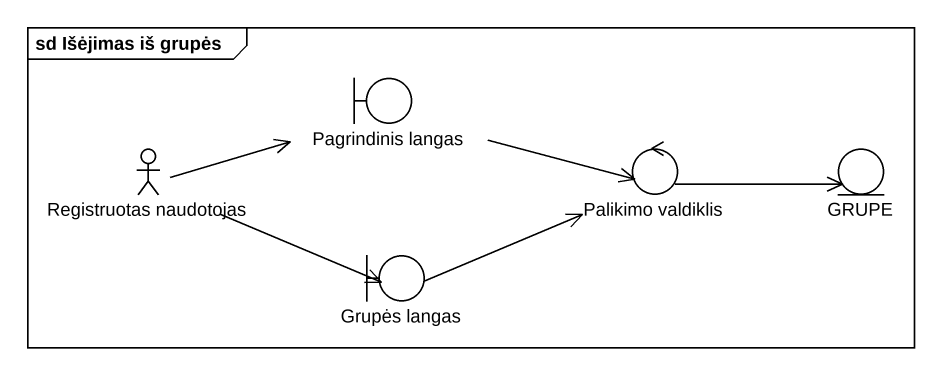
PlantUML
@startuml
mainframe sd Išėjimas iš grupės
boundary "Pagrindinis langas" as Pagrindinis_langas
actor "Registruotas naudotojas" as Registruotas_naudotojas
control "Palikimo valdiklis" as Palikimo_valdiklis
entity GRUPE
boundary "Grupės langas" as Grupės_langas
Pagrindinis_langas -right-> Palikimo_valdiklis
Registruotas_naudotojas -right-> Pagrindinis_langas
Registruotas_naudotojas -right-> Grupės_langas
Palikimo_valdiklis -right-> GRUPE
Grupės_langas -right-> Palikimo_valdiklis
@enduml
